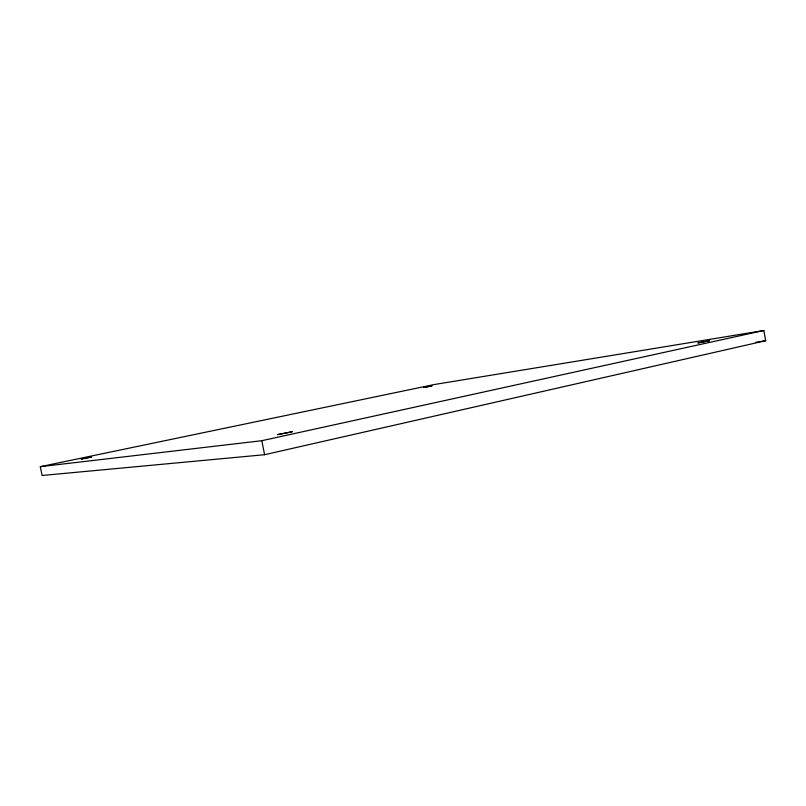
<?xml version="1.0" encoding="UTF-8"?>
<svg xmlns="http://www.w3.org/2000/svg" width="806" height="806" viewBox="0 0 806 806"><rect width="100%" height="100%" fill="white"/><g stroke="black" fill="none" stroke-linecap="round" stroke-linejoin="round"><path stroke-width="1.21" d="M264.6 454.705L765.7 340.716L763.836 330.51L434.384 384.512L40.3 466.674L42.103 475.49L264.6 454.705L261.829 440.701L40.3 466.674M261.829 440.701L763.836 330.51M755.776 342.248L765.7 340.716M431.825 385.883L423.704 387.464L431.825 385.883M709.552 340.726L698.006 342.903L709.552 340.726M91.39 456.992L81.275 459.037L91.39 456.992M292.094 431.774L277.637 434.615L292.094 431.774"/></g></svg>
